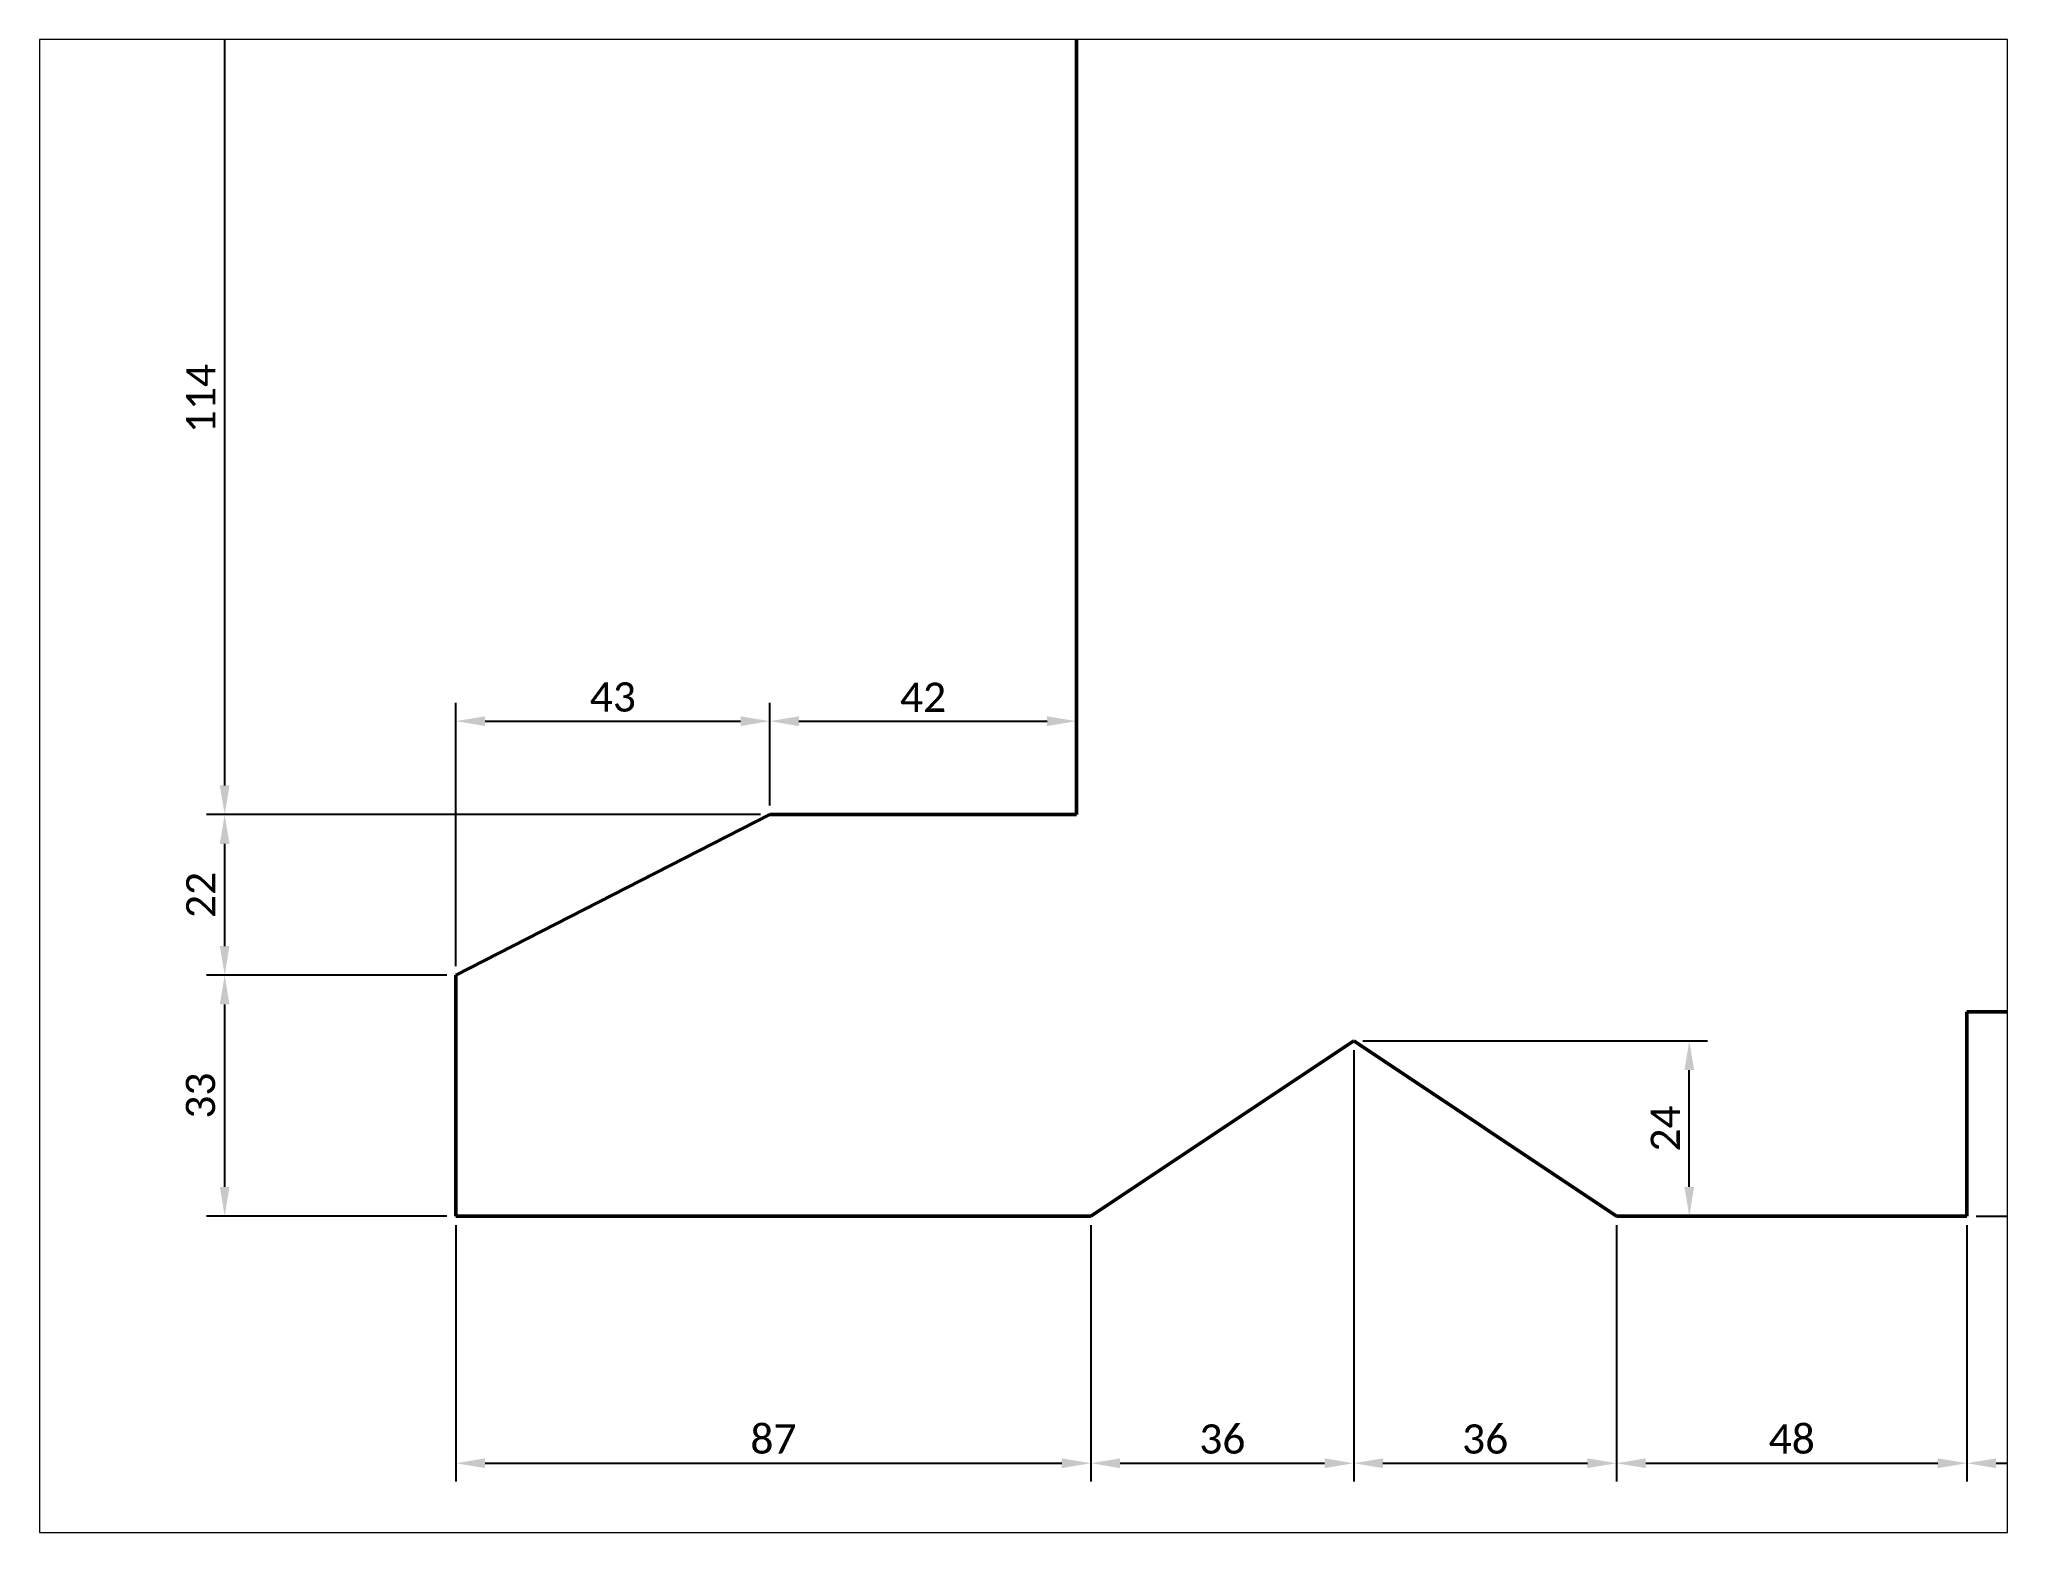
# Paper-space layout 'Présentation2' of a CAD drawing. Header units: millimetres. Extents: x 26 to 231, y 20 to 176.
# The model-space entities are those that its viewports show. They can reach past a viewport. Long polylines and large blocks are cut down to what shows.
import ezdxf

# ---------------------------------------------------------------- set-up
doc = ezdxf.new("R2010")
doc.units = ezdxf.units.MM
doc.layers.add('Cotation', color=120, linetype='Continuous', lineweight=5)
doc.layers.add('Pièce méca 057', color=10, linetype='Continuous', lineweight=50)
doc.styles.add('Texte cotes', font='calibri.ttf')
doc.dimstyles.new('Cotation menuiserie 1', dxfattribs={"dimscale": 2, "dimtxt": 2, "dimasz": 2, "dimexe": 1.25, "dimexo": 0.625, "dimtad": 1, "dimtxsty": 'Texte cotes', "dimcen": 2.5, "dimclrt": 7, "dimadec": 0, "dimazin": 0, "dimtfac": 1, "dimtofl": 0, "dimtmove": 0, "dimatfit": 3, "dimfxl": 1, "dimarcsym": 0})

# ---------------------------------------------------------------- blocks, each defined once
blk = doc.blocks.new('*D2')
at = {"layer": 'Cotation', "color": 0, "lineweight": -2, "transparency": 16777216}
for p, q in [((460, 356.75), (460, 321.64)), ((547, 356.75), (547, 321.64)), ((464, 324.14), (543, 324.14))]:
    blk.add_line(p, q, dxfattribs=at)
at = {"layer": 'Cotation', "color": 0, "transparency": 16777216}
for points in [[(464, 324.81), (464, 323.47), (460, 324.14)], [(543, 324.81), (543, 323.47), (547, 324.14)]]:
    blk.add_solid(points, dxfattribs=at)
at = {"layer": 'Defpoints', "color": 0, "transparency": 16777216}
for p in [(460, 358), (547, 358), (547, 324.14)]:
    blk.add_point(p, dxfattribs=at)
at = {"layer": 'Cotation', "color": 7, "transparency": 16777216, "insert": (503.5, 327.44), "char_height": 4, "attachment_point": 5, "style": 'Texte cotes'}
blk.add_mtext('87', dxfattribs=at)
blk = doc.blocks.new('*D3')
at = {"layer": 'Cotation', "color": 0, "lineweight": -2, "transparency": 16777216}
for p, q in [((583, 380.75), (583, 321.64)), ((547, 356.75), (547, 321.64)), ((551, 324.14), (579, 324.14))]:
    blk.add_line(p, q, dxfattribs=at)
at = {"layer": 'Cotation', "color": 0, "transparency": 16777216}
for points in [[(551, 324.81), (551, 323.47), (547, 324.14)], [(579, 324.81), (579, 323.47), (583, 324.14)]]:
    blk.add_solid(points, dxfattribs=at)
at = {"layer": 'Defpoints', "color": 0, "transparency": 16777216}
for p in [(583, 382), (547, 358), (583, 324.14)]:
    blk.add_point(p, dxfattribs=at)
at = {"layer": 'Cotation', "color": 7, "transparency": 16777216, "insert": (565, 327.44), "char_height": 4, "attachment_point": 5, "style": 'Texte cotes'}
blk.add_mtext('36', dxfattribs=at)
blk = doc.blocks.new('*D4')
at = {"layer": 'Cotation', "color": 0, "lineweight": -2, "transparency": 16777216}
for p, q in [((583, 380.75), (583, 321.64)), ((619, 356.75), (619, 321.64)), ((587, 324.14), (615, 324.14))]:
    blk.add_line(p, q, dxfattribs=at)
at = {"layer": 'Cotation', "color": 0, "transparency": 16777216}
for points in [[(587, 324.81), (587, 323.47), (583, 324.14)], [(615, 324.81), (615, 323.47), (619, 324.14)]]:
    blk.add_solid(points, dxfattribs=at)
at = {"layer": 'Defpoints', "color": 0, "transparency": 16777216}
for p in [(583, 382), (619, 358), (619, 324.14)]:
    blk.add_point(p, dxfattribs=at)
at = {"layer": 'Cotation', "color": 7, "transparency": 16777216, "insert": (601, 327.44), "char_height": 4, "attachment_point": 5, "style": 'Texte cotes'}
blk.add_mtext('36', dxfattribs=at)
blk = doc.blocks.new('*D5')
at = {"layer": 'Cotation', "color": 0, "lineweight": -2, "transparency": 16777216}
for p, q in [((619, 356.75), (619, 321.64)), ((667, 356.75), (667, 321.64)), ((623, 324.14), (663, 324.14))]:
    blk.add_line(p, q, dxfattribs=at)
at = {"layer": 'Cotation', "color": 0, "transparency": 16777216}
for points in [[(623, 324.81), (623, 323.47), (619, 324.14)], [(663, 324.81), (663, 323.47), (667, 324.14)]]:
    blk.add_solid(points, dxfattribs=at)
at = {"layer": 'Defpoints', "color": 0, "transparency": 16777216}
for p in [(619, 358), (667, 358), (667, 324.14)]:
    blk.add_point(p, dxfattribs=at)
at = {"layer": 'Cotation', "color": 7, "transparency": 16777216, "insert": (643, 327.44), "char_height": 4, "attachment_point": 5, "style": 'Texte cotes'}
blk.add_mtext('48', dxfattribs=at)
blk = doc.blocks.new('*D6')
at = {"layer": 'Cotation', "color": 0, "lineweight": -2, "transparency": 16777216}
for p, q in [((584.25, 382), (631.47, 382)), ((628.97, 362), (628.97, 378)), ((620.25, 358), (631.47, 358))]:
    blk.add_line(p, q, dxfattribs=at)
at = {"layer": 'Cotation', "color": 0, "transparency": 16777216}
for points in [[(628.3, 378), (629.63, 378), (628.97, 382)], [(628.3, 362), (629.63, 362), (628.97, 358)]]:
    blk.add_solid(points, dxfattribs=at)
at = {"layer": 'Defpoints', "color": 0, "transparency": 16777216}
for p in [(583, 382), (628.97, 382), (619, 358)]:
    blk.add_point(p, dxfattribs=at)
at = {"layer": 'Cotation', "color": 7, "transparency": 16777216, "insert": (625.69, 370), "char_height": 4, "attachment_point": 5, "rotation": 90, "style": 'Texte cotes'}
blk.add_mtext('24', dxfattribs=at)
blk = doc.blocks.new('*D7')
at = {"layer": 'Cotation', "color": 0, "lineweight": -2, "transparency": 16777216}
for p, q in [((668.25, 386), (688.71, 386)), ((686.21, 362), (686.21, 382)), ((668.25, 358), (688.71, 358))]:
    blk.add_line(p, q, dxfattribs=at)
at = {"layer": 'Cotation', "color": 0, "transparency": 16777216}
for points in [[(685.54, 382), (686.88, 382), (686.21, 386)], [(685.54, 362), (686.88, 362), (686.21, 358)]]:
    blk.add_solid(points, dxfattribs=at)
at = {"layer": 'Defpoints', "color": 0, "transparency": 16777216}
for p in [(667, 386), (686.21, 386), (667, 358)]:
    blk.add_point(p, dxfattribs=at)
at = {"layer": 'Cotation', "color": 7, "transparency": 16777216, "insert": (682.91, 372), "char_height": 4, "attachment_point": 5, "rotation": 90, "style": 'Texte cotes'}
blk.add_mtext('28', dxfattribs=at)
blk = doc.blocks.new('*D8')
at = {"layer": 'Cotation', "color": 0, "lineweight": -2, "transparency": 16777216}
for p, q in [((458.75, 391), (425.83, 391)), ((428.33, 362), (428.33, 387)), ((458.75, 358), (425.83, 358))]:
    blk.add_line(p, q, dxfattribs=at)
at = {"layer": 'Cotation', "color": 0, "transparency": 16777216}
for points in [[(427.66, 387), (428.99, 387), (428.33, 391)], [(427.66, 362), (428.99, 362), (428.33, 358)]]:
    blk.add_solid(points, dxfattribs=at)
at = {"layer": 'Defpoints', "color": 0, "transparency": 16777216}
for p in [(428.33, 391), (460, 391), (460, 358)]:
    blk.add_point(p, dxfattribs=at)
at = {"layer": 'Cotation', "color": 7, "transparency": 16777216, "insert": (425.03, 374.5), "char_height": 4, "attachment_point": 5, "rotation": 90, "style": 'Texte cotes'}
blk.add_mtext('33', dxfattribs=at)
blk = doc.blocks.new('*D9')
at = {"layer": 'Cotation', "color": 0, "lineweight": -2, "transparency": 16777216}
for p, q in [((501.75, 413), (425.83, 413)), ((428.33, 395), (428.33, 409)), ((458.75, 391), (425.83, 391))]:
    blk.add_line(p, q, dxfattribs=at)
at = {"layer": 'Cotation', "color": 0, "transparency": 16777216}
for points in [[(427.66, 409), (428.99, 409), (428.33, 413)], [(427.66, 395), (428.99, 395), (428.33, 391)]]:
    blk.add_solid(points, dxfattribs=at)
at = {"layer": 'Defpoints', "color": 0, "transparency": 16777216}
for p in [(428.33, 413), (503, 413), (460, 391)]:
    blk.add_point(p, dxfattribs=at)
at = {"layer": 'Cotation', "color": 7, "transparency": 16777216, "insert": (425.06, 402), "char_height": 4, "attachment_point": 5, "rotation": 90, "style": 'Texte cotes'}
blk.add_mtext('22', dxfattribs=at)
blk = doc.blocks.new('*D10')
at = {"layer": 'Cotation', "color": 0, "lineweight": -2, "transparency": 16777216}
for p, q in [((543.75, 527), (425.83, 527)), ((428.33, 417), (428.33, 523)), ((501.75, 413), (425.83, 413))]:
    blk.add_line(p, q, dxfattribs=at)
at = {"layer": 'Cotation', "color": 0, "transparency": 16777216}
for points in [[(427.66, 523), (428.99, 523), (428.33, 527)], [(427.66, 417), (428.99, 417), (428.33, 413)]]:
    blk.add_solid(points, dxfattribs=at)
at = {"layer": 'Defpoints', "color": 0, "transparency": 16777216}
for p in [(428.33, 527), (545, 527), (503, 413)]:
    blk.add_point(p, dxfattribs=at)
at = {"layer": 'Cotation', "color": 7, "transparency": 16777216, "insert": (425.06, 470), "char_height": 4, "attachment_point": 5, "rotation": 90, "style": 'Texte cotes'}
blk.add_mtext('114', dxfattribs=at)
blk = doc.blocks.new('*D11')
at = {"layer": 'Cotation', "color": 0, "lineweight": -2, "transparency": 16777216}
for p, q in [((460, 392.25), (460, 428.31)), ((503, 414.25), (503, 428.31)), ((464, 425.81), (499, 425.81))]:
    blk.add_line(p, q, dxfattribs=at)
at = {"layer": 'Cotation', "color": 0, "transparency": 16777216}
for points in [[(464, 426.47), (464, 425.14), (460, 425.81)], [(499, 426.47), (499, 425.14), (503, 425.81)]]:
    blk.add_solid(points, dxfattribs=at)
at = {"layer": 'Defpoints', "color": 0, "transparency": 16777216}
for p in [(503, 425.81), (503, 413), (460, 391)]:
    blk.add_point(p, dxfattribs=at)
at = {"layer": 'Cotation', "color": 7, "transparency": 16777216, "insert": (481.5, 429.1), "char_height": 4, "attachment_point": 5, "style": 'Texte cotes'}
blk.add_mtext('43', dxfattribs=at)
blk = doc.blocks.new('*D12')
at = {"layer": 'Cotation', "color": 0, "lineweight": -2, "transparency": 16777216}
for p, q in [((503, 414.25), (503, 428.31)), ((545, 414.25), (545, 428.31)), ((507, 425.81), (541, 425.81))]:
    blk.add_line(p, q, dxfattribs=at)
at = {"layer": 'Cotation', "color": 0, "transparency": 16777216}
for points in [[(507, 426.47), (507, 425.14), (503, 425.81)], [(541, 426.47), (541, 425.14), (545, 425.81)]]:
    blk.add_solid(points, dxfattribs=at)
at = {"layer": 'Defpoints', "color": 0, "transparency": 16777216}
for p in [(545, 425.81), (503, 413), (545, 413)]:
    blk.add_point(p, dxfattribs=at)
at = {"layer": 'Cotation', "color": 7, "transparency": 16777216, "insert": (524, 429.08), "char_height": 4, "attachment_point": 5, "style": 'Texte cotes'}
blk.add_mtext('42', dxfattribs=at)
blk = doc.blocks.new('*D14')
at = {"layer": 'Cotation', "color": 0, "lineweight": -2, "transparency": 16777216}
for p, q in [((727, 384.75), (727, 321.64)), ((667, 356.75), (667, 321.64)), ((671, 324.14), (723, 324.14))]:
    blk.add_line(p, q, dxfattribs=at)
at = {"layer": 'Cotation', "color": 0, "transparency": 16777216}
for points in [[(671, 324.81), (671, 323.47), (667, 324.14)], [(723, 324.81), (723, 323.47), (727, 324.14)]]:
    blk.add_solid(points, dxfattribs=at)
at = {"layer": 'Defpoints', "color": 0, "transparency": 16777216}
for p in [(727, 386), (667, 358), (727, 324.14)]:
    blk.add_point(p, dxfattribs=at)
at = {"layer": 'Cotation', "color": 7, "transparency": 16777216, "insert": (697, 327.44), "char_height": 4, "attachment_point": 5, "style": 'Texte cotes'}
blk.add_mtext('60', dxfattribs=at)
blk = doc.blocks.new('*D18')
at = {"layer": 'Cotation', "color": 0, "lineweight": -2, "transparency": 16777216}
blk.add_line((728.25, 386), (750.82, 386), dxfattribs=at)
blk.add_arc((727, 386), 21.32, 10.7634, 53.2366, dxfattribs=at)
at = {"layer": 'Cotation', "color": 0, "transparency": 16777216}
for points in [[(739.42, 402.51), (740.11, 403.65), (736.35, 405.17)], [(748.61, 390.04), (747.29, 389.92), (748.32, 386)]]:
    blk.add_solid(points, dxfattribs=at)
at = {"layer": 'Defpoints', "color": 0, "transparency": 16777216}
for p in [(756.81, 447.12), (746.86, 393.76), (667, 386), (727, 386), (727, 386)]:
    blk.add_point(p, dxfattribs=at)
at = {"layer": 'Cotation', "color": 7, "transparency": 16777216, "insert": (747.88, 399.05), "char_height": 4, "attachment_point": 5, "rotation": 302, "style": 'Texte cotes'}
blk.add_mtext('64°', dxfattribs=at)

msp = doc.modelspace()

# ---------------------------------------------------------------- linework, layer by layer
at = {"layer": 'Pièce méca 057'}
for p, q in [((545, 527), (545, 413)), ((503, 413), (460, 391)), ((545, 413), (503, 413)), ((460, 391), (460, 358)), ((667, 358), (667, 386)), ((667, 386), (727, 386)), ((547, 358), (583, 382)), ((583, 382), (583, 382)), ((583, 382), (619, 358)), ((460, 358), (547, 358)), ((547, 358), (547, 358)), ((619, 358), (619, 358)), ((619, 358), (667, 358))]:
    msp.add_line(p, q, dxfattribs=at)

# ---------------------------------------------------------------- dimensions: what is measured, and where the dimension line sits
at = {"layer": 'Cotation'}
for base, p1, p2, picture, middle in [((428.326, 527), (503, 413), (545, 527), '*D10', (425.062, 470)), ((428.326, 413), (460, 391), (503, 413), '*D9', (425.056, 402)), ((428.326, 391), (460, 358), (460, 391), '*D8', (425.027, 374.5)), ((686.209, 386), (667, 358), (667, 386), '*D7', (682.91, 372)), ((628.968, 382), (619, 358), (583, 382), '*D6', (625.689, 370))]:
    dim = msp.add_linear_dim(base=base, p1=p1, p2=p2, angle=90, dimstyle='Cotation menuiserie 1', dxfattribs=at)
    dim.commit()
    dim.dimension.update_dxf_attribs({"geometry": picture, "text_midpoint": middle})
dim = msp.add_angular_dim_2l(base=(746.863, 393.758), line1=((667, 386), (727, 386)), line2=((727, 386), (756.809, 447.118)), dimstyle='Cotation menuiserie 1', dxfattribs=at)
dim.commit()
dim.dimension.update_dxf_attribs({"geometry": '*D18', "text_midpoint": (747.88, 399.048)})
for base, p1, p2, picture, middle in [((503, 425.806), (460, 391), (503, 413), '*D11', (481.5, 429.105)), ((545, 425.806), (503, 413), (545, 413), '*D12', (524, 429.085)), ((727, 324.14), (667, 358), (727, 386), '*D14', (697, 327.44)), ((583, 324.14), (547, 358), (583, 382), '*D3', (565, 327.44)), ((619, 324.14), (583, 382), (619, 358), '*D4', (601, 327.44)), ((547, 324.14), (460, 358), (547, 358), '*D2', (503.5, 327.44)), ((667, 324.14), (619, 358), (667, 358), '*D5', (643, 327.44))]:
    dim = msp.add_linear_dim(base=base, p1=p1, p2=p2, dimstyle='Cotation menuiserie 1', dxfattribs=at)
    dim.commit()
    dim.dimension.update_dxf_attribs({"geometry": picture, "text_midpoint": middle})

psp = doc.layouts.new('Présentation2')

# ---------------------------------------------------------------- viewports
at = {"layer": 'Cotation'}
psp.add_viewport(center=(128.5, 97.5), size=(205.6, 156), view_center_point=(537.76, 416.924), view_height=204.58656, dxfattribs=at)

doc.saveas('drawing.dxf')
